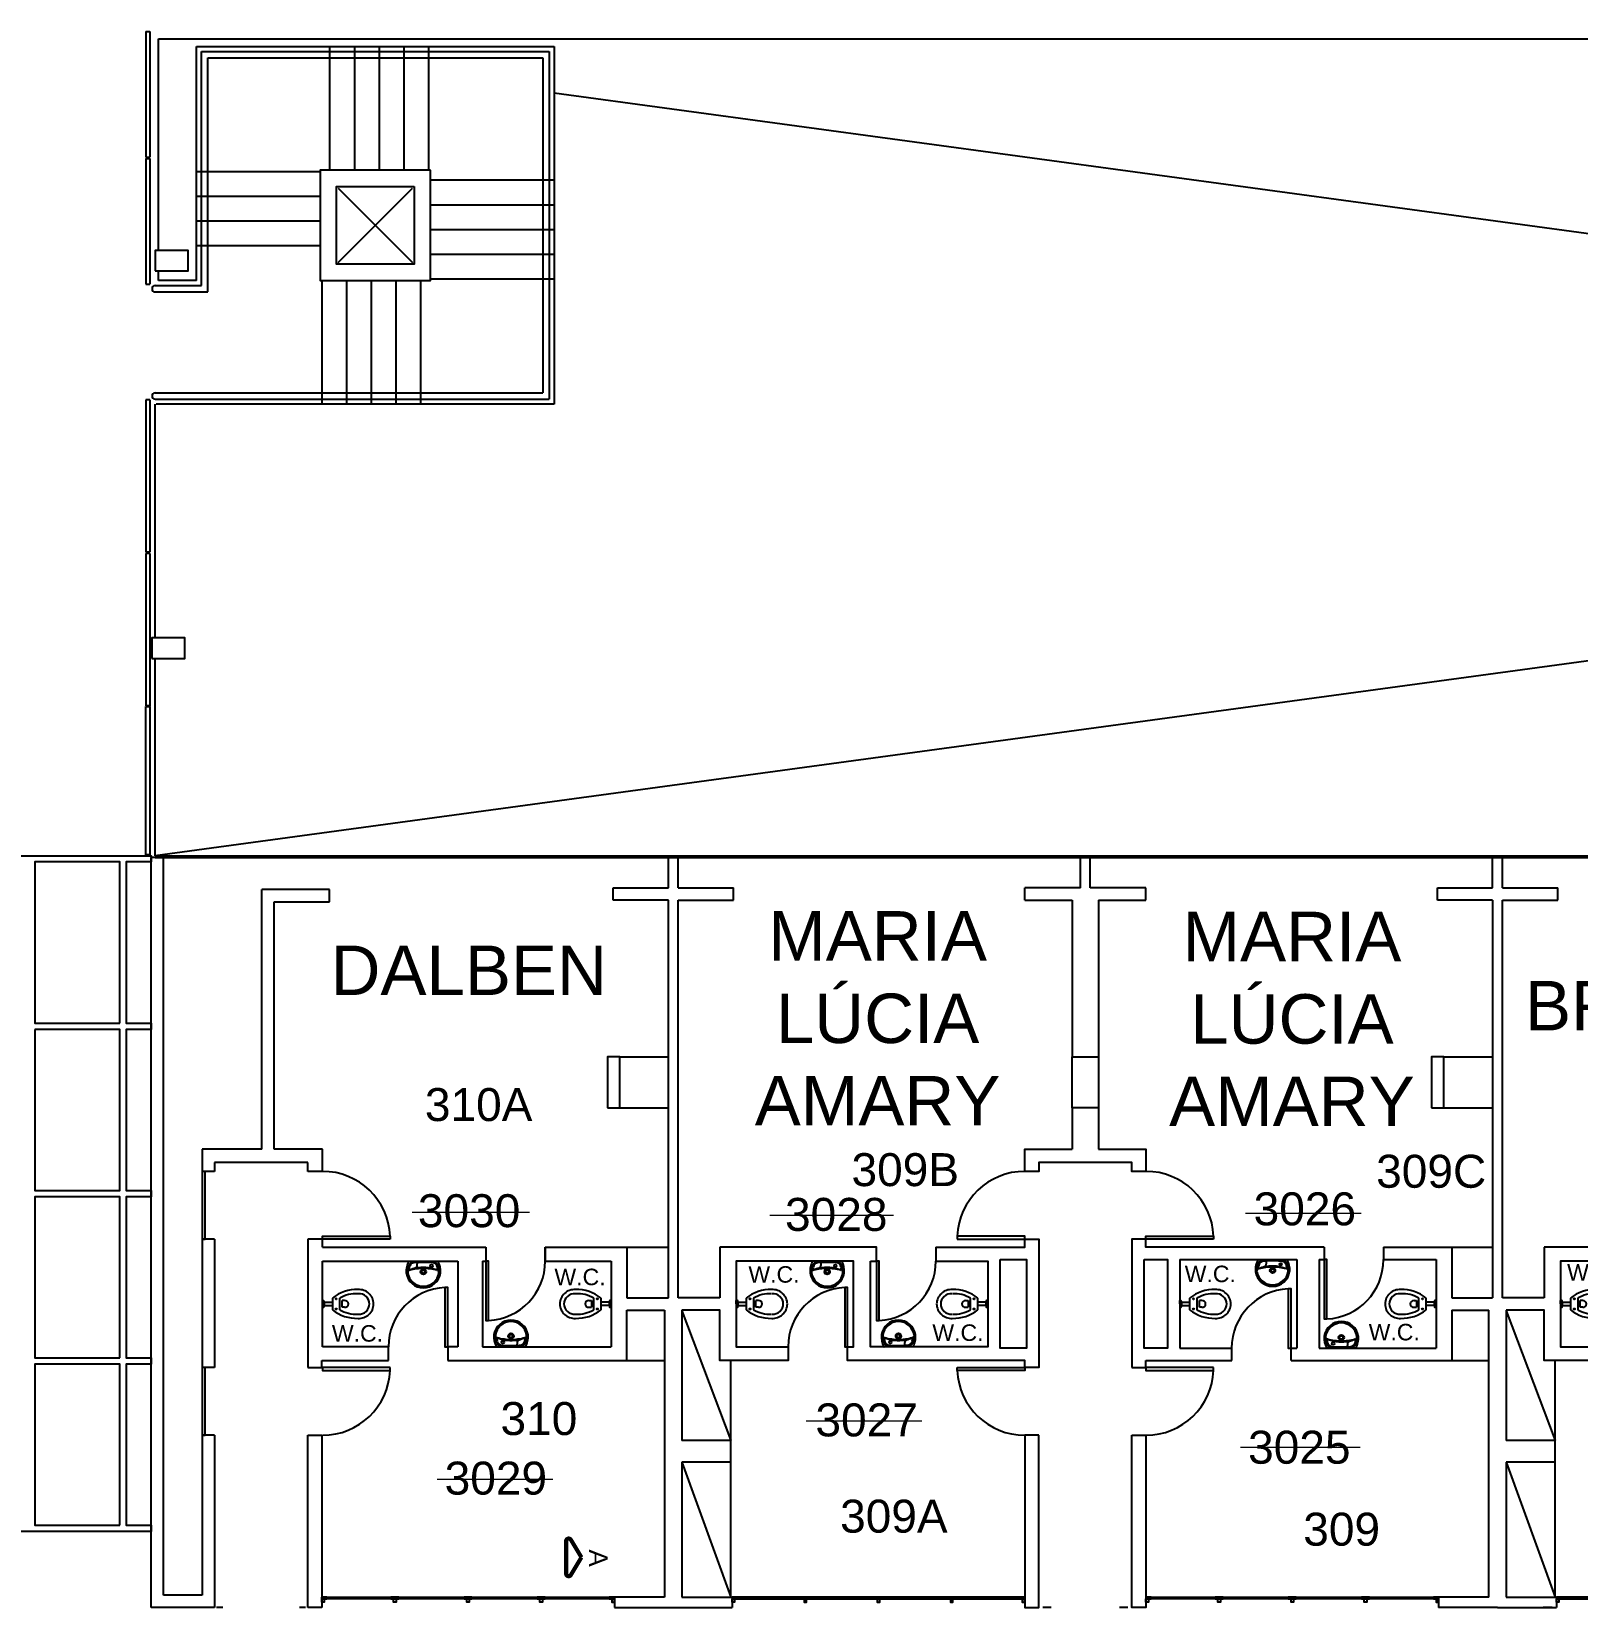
# Model space of a CAD drawing. Header units: metres. Extents: x -331 to 2982, y 362 to 2539.
# Drawn here: x 1004.96 to 1023.72, y 2307.81 to 2326.93 of the extents above; entities that cross this region are included whole.
import ezdxf
from ezdxf.enums import TextEntityAlignment as Align

# ---------------------------------------------------------------- set-up
doc = ezdxf.new("R2010")
doc.units = ezdxf.units.M
doc.linetypes.add('DASHDOT', pattern=[1, 0.5, -0.25, 0, -0.25])
doc.layers.get('0').update_dxf_attribs({"color": 251})
for name, color, linetype in [('ALV', 251, 'Continuous'), ('CX', 251, 'Continuous'), ('Det', 251, 'Continuous'), ('Det_Vigas', 251, 'Continuous'), ('Est', 251, 'Continuous'), ('Mob', 251, 'Continuous'), ('Pis', 251, 'Continuous'), ('SALAS ANTIGAS', 1, 'Continuous'), ('SALAS NOVAS', 7, 'Continuous'), ('Texto_Salas', 251, 'Continuous'), ('vid', 251, 'Continuous')]:
    doc.layers.add(name, color=color, linetype=linetype)
doc.layers.add('Det_Lcorte', color=251, linetype='Continuous', lineweight=20)
doc.layers.add('LCorte', color=251, linetype='Continuous', lineweight=20)
doc.styles.add('ARIAL', font='arial.ttf')
doc.styles.add('DESTAQUE', font='arial.ttf', dxfattribs={"height": 0.4})
doc.styles.get("Standard").update_dxf_attribs({"font": 'arial.ttf', "height": 0.3})

# ---------------------------------------------------------------- blocks, each defined once
blk = doc.blocks.new('Gab_Velho01')
at = {"layer": 'ALV'}
for p, q in [((-938.009, 946.532), (-938.009, 946.902)), ((-933.129, 946.902), (-933.009, 946.902)), ((-933.129, 946.532), (-933.129, 946.902)), ((-933.009, 946.532), (-933.009, 946.902)), ((-928.129, 946.532), (-928.129, 946.902)), ((-938.009, 946.532), (-937.339, 946.532)), ((-938.009, 941.559), (-938.009, 946.382)), ((-938.009, 946.382), (-937.339, 946.382)), ((-937.339, 946.382), (-937.339, 946.532)), ((-933.804, 946.382), (-933.804, 946.532)), ((-933.129, 946.532), (-933.804, 946.532)), ((-933.804, 946.382), (-933.229, 946.382)), ((-933.229, 946.382), (-933.229, 944.482)), ((-932.334, 946.532), (-933.009, 946.532)), ((-932.909, 946.382), (-932.334, 946.382)), ((-932.909, 946.382), (-932.909, 944.482)), ((-932.334, 946.382), (-932.334, 946.532)), ((-928.799, 946.382), (-928.799, 946.532)), ((-928.799, 946.532), (-928.129, 946.532)), ((-928.129, 946.382), (-928.799, 946.382)), ((-928.129, 946.382), (-928.129, 941.559)), ((-933.229, 943.862), (-933.229, 943.362)), ((-932.909, 943.862), (-932.909, 943.362)), ((-936.514, 942.172), (-937.504, 942.172)), ((-937.504, 942.172), (-937.504, 941.559)), ((-930.174, 942.172), (-930.174, 942.022)), ((-929.454, 942.172), (-928.624, 942.172)), ((-929.454, 942.172), (-929.454, 942.022)), ((-928.624, 942.172), (-928.624, 941.559)), ((-931.924, 942.022), (-931.924, 940.947)), ((-931.924, 942.022), (-930.504, 942.022)), ((-930.504, 942.022), (-930.504, 940.947)), ((-930.234, 942.022), (-930.174, 942.022)), ((-930.234, 942.022), (-930.234, 940.947)), ((-929.454, 942.022), (-928.814, 942.022)), ((-928.814, 942.022), (-928.814, 940.947)), ((-937.504, 941.559), (-938.009, 941.559)), ((-937.964, 941.409), (-937.964, 939.826)), ((-928.624, 941.559), (-928.129, 941.559)), ((-928.624, 941.409), (-928.624, 940.797)), ((-928.624, 941.409), (-928.174, 941.409)), ((-928.174, 937.927), (-928.174, 941.409)), ((-931.924, 940.947), (-931.294, 940.947)), ((-931.294, 940.797), (-931.294, 940.947)), ((-930.574, 940.947), (-930.504, 940.947)), ((-930.574, 940.797), (-930.574, 940.947)), ((-930.234, 940.947), (-928.814, 940.947)), ((-932.504, 940.712), (-932.334, 940.712)), ((-932.334, 940.797), (-931.294, 940.797)), ((-932.334, 940.712), (-932.334, 940.797)), ((-930.574, 940.797), (-928.624, 940.797)), ((-937.369, 939.826), (-937.964, 939.826)), ((-937.369, 939.566), (-937.369, 939.826)), ((-937.964, 939.566), (-937.964, 937.927)), ((-937.369, 939.566), (-937.964, 939.566)), ((-938.069, 937.802), (-937.354, 937.802)), ((-937.964, 937.927), (-937.354, 937.927)), ((-937.354, 937.927), (-937.354, 937.802)), ((-928.174, 937.927), (-928.784, 937.927)), ((-928.784, 937.927), (-928.784, 937.802)), ((-928.069, 937.802), (-928.784, 937.802))]:
    blk.add_line(p, q, dxfattribs=at)
for points in [[(-932.909, 943.362), (-932.334, 943.362), (-932.334, 943.092), (-932.504, 943.092), (-932.504, 943.202), (-933.634, 943.202), (-933.634, 943.092), (-933.804, 943.092), (-933.804, 943.362), (-933.229, 943.362)], [(-934.884, 942.172), (-933.804, 942.172), (-933.804, 942.272), (-933.634, 942.272), (-933.634, 940.712), (-933.804, 940.712), (-933.804, 940.797), (-935.954, 940.797), (-935.954, 940.964), (-935.884, 940.964), (-935.884, 942.004), (-937.304, 942.004), (-937.304, 940.964), (-936.674, 940.964), (-936.674, 940.797), (-937.504, 940.797), (-937.504, 941.409), (-937.964, 941.409)], [(-935.674, 942.004), (-935.604, 942.004), (-935.604, 942.172), (-937.504, 942.172)], [(-934.884, 942.172), (-934.884, 942.004), (-934.254, 942.004), (-934.254, 940.964), (-935.674, 940.964), (-935.674, 942.004)], [(-930.174, 942.172), (-932.334, 942.172), (-932.334, 942.272), (-932.504, 942.272), (-932.504, 940.712)], [(-935.594, 937.906), (-935.594, 937.866), (-935.564, 937.866), (-935.564, 937.906)], [(-931.431, 937.906), (-931.431, 937.866), (-931.461, 937.866), (-931.461, 937.906)], [(-930.544, 937.906), (-930.544, 937.866), (-930.574, 937.866), (-930.574, 937.906)]]:
    blk.add_lwpolyline(points, dxfattribs=at)
for points in [[(-934.104, 942.022), (-933.784, 942.022), (-933.784, 940.947), (-934.104, 940.947)], [(-932.354, 942.022), (-932.074, 942.022), (-932.074, 940.947), (-932.354, 940.947)], [(-933.634, 939.892), (-933.804, 939.892), (-933.804, 937.802), (-933.634, 937.802)], [(-932.504, 939.892), (-932.334, 939.892), (-932.334, 937.802), (-932.504, 937.802)], [(-933.808, 937.926), (-937.35, 937.926), (-937.35, 937.906), (-933.808, 937.906)], [(-935.627, 937.926), (-935.581, 937.926), (-935.581, 937.906), (-935.627, 937.906), (-935.627, 937.905), (-935.58, 937.905), (-935.58, 937.927), (-935.627, 937.927)], [(-935.58, 937.927), (-935.577, 937.927), (-935.577, 937.905), (-935.58, 937.905)], [(-935.531, 937.926), (-935.576, 937.926), (-935.576, 937.906), (-935.531, 937.906), (-935.531, 937.905), (-935.577, 937.905), (-935.577, 937.927), (-935.531, 937.927)], [(-932.33, 937.926), (-928.788, 937.926), (-928.788, 937.906), (-932.33, 937.906)], [(-931.494, 937.926), (-931.449, 937.926), (-931.449, 937.906), (-931.494, 937.906), (-931.494, 937.905), (-931.448, 937.905), (-931.448, 937.927), (-931.494, 937.927)], [(-931.445, 937.927), (-931.448, 937.927), (-931.448, 937.905), (-931.445, 937.905)], [(-931.398, 937.926), (-931.444, 937.926), (-931.444, 937.906), (-931.398, 937.906), (-931.398, 937.905), (-931.445, 937.905), (-931.445, 937.927), (-931.398, 937.927)], [(-930.607, 937.926), (-930.561, 937.926), (-930.561, 937.906), (-930.607, 937.906), (-930.607, 937.905), (-930.56, 937.905), (-930.56, 937.927), (-930.607, 937.927)], [(-930.557, 937.927), (-930.56, 937.927), (-930.56, 937.905), (-930.557, 937.905)], [(-930.511, 937.926), (-930.556, 937.926), (-930.556, 937.906), (-930.511, 937.906), (-930.511, 937.905), (-930.557, 937.905), (-930.557, 937.927), (-930.511, 937.927)]]:
    blk.add_lwpolyline(points, close=True, dxfattribs=at)
at = {"layer": 'CX'}
for points in [[(-934.624, 942.272), (-933.804, 942.272), (-933.804, 942.307), (-934.624, 942.307)], [(-931.514, 942.272), (-932.334, 942.272), (-932.334, 942.307), (-931.514, 942.307)], [(-935.569, 941.284), (-935.569, 942.004), (-935.604, 942.004), (-935.604, 941.284)], [(-930.139, 941.302), (-930.139, 942.022), (-930.174, 942.022), (-930.174, 941.302)], [(-935.989, 941.684), (-935.989, 940.964), (-935.954, 940.964), (-935.954, 941.684)], [(-930.609, 941.667), (-930.609, 940.947), (-930.574, 940.947), (-930.574, 941.667)], [(-934.624, 940.712), (-933.804, 940.712), (-933.804, 940.677), (-934.624, 940.677)], [(-931.514, 940.712), (-932.334, 940.712), (-932.334, 940.677), (-931.514, 940.677)], [(-937.351, 937.927), (-937.354, 937.927), (-937.354, 937.905), (-937.351, 937.905)], [(-937.291, 937.926), (-937.35, 937.926), (-937.35, 937.906), (-937.291, 937.906), (-937.291, 937.905), (-937.351, 937.905), (-937.351, 937.927), (-937.291, 937.927)], [(-936.514, 937.926), (-936.469, 937.926), (-936.469, 937.906), (-936.514, 937.906), (-936.514, 937.905), (-936.468, 937.905), (-936.468, 937.927), (-936.514, 937.927)], [(-936.468, 937.927), (-936.465, 937.927), (-936.465, 937.905), (-936.468, 937.905)], [(-936.418, 937.926), (-936.464, 937.926), (-936.464, 937.906), (-936.418, 937.906), (-936.418, 937.905), (-936.465, 937.905), (-936.465, 937.927), (-936.418, 937.927)], [(-934.739, 937.926), (-934.694, 937.926), (-934.694, 937.906), (-934.739, 937.906), (-934.739, 937.905), (-934.693, 937.905), (-934.693, 937.927), (-934.739, 937.927)], [(-934.693, 937.927), (-934.69, 937.927), (-934.69, 937.905), (-934.693, 937.905)], [(-934.643, 937.926), (-934.689, 937.926), (-934.689, 937.906), (-934.643, 937.906), (-934.643, 937.905), (-934.69, 937.905), (-934.69, 937.927), (-934.643, 937.927)], [(-933.867, 937.926), (-933.808, 937.926), (-933.808, 937.906), (-933.867, 937.906), (-933.867, 937.905), (-933.807, 937.905), (-933.807, 937.927), (-933.867, 937.927)], [(-933.807, 937.927), (-933.804, 937.927), (-933.804, 937.905), (-933.807, 937.905)], [(-932.331, 937.927), (-932.334, 937.927), (-932.334, 937.905), (-932.331, 937.905)], [(-932.271, 937.926), (-932.33, 937.926), (-932.33, 937.906), (-932.271, 937.906), (-932.271, 937.905), (-932.331, 937.905), (-932.331, 937.927), (-932.271, 937.927)], [(-929.719, 937.926), (-929.674, 937.926), (-929.674, 937.906), (-929.719, 937.906), (-929.719, 937.905), (-929.673, 937.905), (-929.673, 937.927), (-929.719, 937.927)], [(-929.67, 937.927), (-929.673, 937.927), (-929.673, 937.905), (-929.67, 937.905)], [(-929.623, 937.926), (-929.669, 937.926), (-929.669, 937.906), (-929.623, 937.906), (-929.623, 937.905), (-929.67, 937.905), (-929.67, 937.927), (-929.623, 937.927)], [(-928.847, 937.926), (-928.788, 937.926), (-928.788, 937.906), (-928.847, 937.906), (-928.847, 937.905), (-928.787, 937.905), (-928.787, 937.927), (-928.847, 937.927)], [(-928.787, 937.927), (-928.784, 937.927), (-928.784, 937.905), (-928.787, 937.905)]]:
    blk.add_lwpolyline(points, close=True, dxfattribs=at)
for points in [[(-937.324, 937.906), (-937.324, 937.866), (-937.354, 937.866), (-937.354, 937.906)], [(-936.481, 937.906), (-936.481, 937.866), (-936.451, 937.866), (-936.451, 937.906)], [(-934.706, 937.906), (-934.706, 937.866), (-934.676, 937.866), (-934.676, 937.906)], [(-933.834, 937.906), (-933.834, 937.866), (-933.804, 937.866), (-933.804, 937.906)], [(-932.304, 937.906), (-932.304, 937.866), (-932.334, 937.866), (-932.334, 937.906)], [(-929.656, 937.906), (-929.656, 937.866), (-929.686, 937.866), (-929.686, 937.906)], [(-928.814, 937.906), (-928.814, 937.866), (-928.784, 937.866), (-928.784, 937.906)]]:
    blk.add_lwpolyline(points, dxfattribs=at)
at = {"layer": 'CX', "color": 1}
for centre, radius, start, end in [((-933.804, 942.272), 0.821, 90, 177.5559), ((-932.334, 942.272), 0.821, 2.4441, 90), ((-935.604, 942.004), 0.721, 272.783, 0), ((-930.174, 942.022), 0.721, 272.783, 0), ((-935.954, 940.964), 0.721, 92.783, 180), ((-930.574, 940.947), 0.721, 92.783, 180), ((-933.804, 940.712), 0.821, 182.4441, 270), ((-932.334, 940.712), 0.821, 270, 357.5559)]:
    blk.add_arc(centre, radius, start, end, dxfattribs=at)
at = {"layer": 'Est'}
for points in [[(-933.229, 944.482), (-932.909, 944.482), (-932.909, 943.862), (-933.229, 943.862)], [(-928.869, 943.862), (-928.719, 943.862), (-928.719, 944.482), (-928.869, 944.482)]]:
    blk.add_lwpolyline(points, close=True, dxfattribs=at)
at = {"layer": 'Mob'}
for p, q in [((-928.719, 944.482), (-928.129, 944.482)), ((-928.719, 943.862), (-928.129, 943.862)), ((-928.624, 942.172), (-928.129, 942.172)), ((-936.377, 942.004), (-936.026, 942.004)), ((-930.975, 942.022), (-930.623, 942.022)), ((-937.304, 941.484), (-937.304, 941.524)), ((-937.304, 941.524), (-937.293, 941.524)), ((-937.304, 941.484), (-937.304, 941.444)), ((-937.304, 941.444), (-937.293, 941.444)), ((-937.284, 941.504), (-937.284, 941.515)), ((-937.284, 941.504), (-937.284, 941.464)), ((-937.284, 941.504), (-937.184, 941.504)), ((-937.284, 941.464), (-937.184, 941.464)), ((-937.284, 941.464), (-937.284, 941.453)), ((-937.184, 941.554), (-937.184, 941.414)), ((-937.096, 941.554), (-937.096, 941.414)), ((-937.065, 941.443), (-937.065, 941.525)), ((-937.036, 941.525), (-937.065, 941.525)), ((-937.036, 941.443), (-937.065, 941.443)), ((-934.522, 941.525), (-934.493, 941.525)), ((-934.522, 941.443), (-934.493, 941.443)), ((-934.493, 941.525), (-934.493, 941.443)), ((-934.462, 941.414), (-934.462, 941.554)), ((-934.374, 941.414), (-934.374, 941.554)), ((-934.274, 941.504), (-934.374, 941.504)), ((-934.274, 941.464), (-934.374, 941.464)), ((-934.274, 941.504), (-934.274, 941.515)), ((-934.274, 941.464), (-934.274, 941.504)), ((-934.274, 941.464), (-934.274, 941.453)), ((-934.254, 941.524), (-934.265, 941.524)), ((-934.254, 941.444), (-934.265, 941.444)), ((-934.254, 941.484), (-934.254, 941.524)), ((-934.254, 941.484), (-934.254, 941.444)), ((-931.924, 941.484), (-931.924, 941.524)), ((-931.924, 941.524), (-931.913, 941.524)), ((-931.924, 941.484), (-931.924, 941.444)), ((-931.924, 941.444), (-931.913, 941.444)), ((-931.904, 941.504), (-931.904, 941.515)), ((-931.904, 941.504), (-931.904, 941.464)), ((-931.904, 941.504), (-931.804, 941.504)), ((-931.904, 941.464), (-931.804, 941.464)), ((-931.904, 941.464), (-931.904, 941.453)), ((-931.804, 941.554), (-931.804, 941.414)), ((-931.716, 941.554), (-931.716, 941.414)), ((-931.685, 941.443), (-931.685, 941.525)), ((-931.656, 941.525), (-931.685, 941.525)), ((-931.656, 941.443), (-931.685, 941.443)), ((-929.082, 941.525), (-929.053, 941.525)), ((-929.082, 941.443), (-929.053, 941.443)), ((-929.053, 941.525), (-929.053, 941.443)), ((-929.022, 941.414), (-929.022, 941.554)), ((-928.934, 941.414), (-928.934, 941.554)), ((-928.834, 941.504), (-928.934, 941.504)), ((-928.834, 941.464), (-928.934, 941.464)), ((-928.834, 941.504), (-928.834, 941.515)), ((-928.834, 941.464), (-928.834, 941.504)), ((-928.834, 941.464), (-928.834, 941.453)), ((-928.814, 941.524), (-928.825, 941.524)), ((-928.814, 941.444), (-928.825, 941.444)), ((-928.814, 941.484), (-928.814, 941.524)), ((-928.814, 941.484), (-928.814, 941.444)), ((-935.161, 940.964), (-935.512, 940.964)), ((-929.788, 940.947), (-930.139, 940.947)), ((-928.624, 940.797), (-928.174, 940.797))]:
    blk.add_line(p, q, dxfattribs=at)
at = {"layer": 'Mob', "ltscale": 0.8}
for p, q in [((-937.964, 941.402), (-937.369, 939.826)), ((-937.964, 939.566), (-937.369, 937.927))]:
    blk.add_line(p, q, dxfattribs=at)
at = {"layer": 'Mob'}
for points in [[(-936.201, 941.993, 0.019765), (-936.327, 941.988, 0.055725), (-936.345, 941.986, 0.26837), (-936.378, 941.95, 0.08527), (-936.39, 941.863, 0.373975), (-936.201, 941.698, 0.373975), (-936.011, 941.863, 0.08527), (-936.023, 941.95, 0.26837), (-936.057, 941.986, 0.055725), (-936.075, 941.988, 0.019765)], [(-930.798, 942.011, 0.019765), (-930.924, 942.006, 0.055725), (-930.942, 942.004, 0.26837), (-930.975, 941.968, 0.08527), (-930.987, 941.88, 0.373975), (-930.798, 941.716, 0.373975), (-930.609, 941.88, 0.08527), (-930.621, 941.968, 0.26837), (-930.654, 942.004, 0.055725), (-930.672, 942.006, 0.019765)], [(-935.337, 940.975, 0.019765), (-935.211, 940.98, 0.055725), (-935.193, 940.982, 0.26837), (-935.16, 941.018, 0.08527), (-935.148, 941.106, 0.373975), (-935.337, 941.27, 0.373975), (-935.526, 941.106, 0.08527), (-935.515, 941.018, 0.26837), (-935.481, 940.982, 0.055725), (-935.463, 940.98, 0.019765)], [(-929.964, 940.957, 0.019765), (-929.838, 940.962, 0.055725), (-929.82, 940.965, 0.26837), (-929.787, 941.001, 0.08527), (-929.775, 941.088, 0.373975), (-929.964, 941.253, 0.373975), (-930.154, 941.088, 0.08527), (-930.142, 941.001, 0.26837), (-930.108, 940.965, 0.055725), (-930.09, 940.962, 0.019765)]]:
    blk.add_lwpolyline(points, format="xyb", close=True, dxfattribs=at)
for points in [[(-936.026, 941.897, 0.09339), (-936.039, 941.95, 0.281673), (-936.084, 941.983, 0.022774), (-936.174, 941.989), (-936.201, 941.989), (-936.228, 941.989, 0.022774), (-936.318, 941.983, 0.281673), (-936.363, 941.95, 0.09339), (-936.375, 941.897)], [(-936.365, 941.893, -0.467154), (-936.363, 941.9, -0.039312), (-936.296, 941.924, 0.320715), (-936.277, 941.944, 0.032811), (-936.273, 941.982)], [(-930.624, 941.914, 0.09339), (-930.636, 941.968, 0.281673), (-930.681, 942.001, 0.022774), (-930.771, 942.006), (-930.798, 942.006), (-930.825, 942.006, 0.022774), (-930.915, 942.001, 0.281673), (-930.96, 941.968, 0.09339), (-930.973, 941.914)], [(-930.963, 941.91, -0.467154), (-930.96, 941.917, -0.039312), (-930.893, 941.941, 0.320715), (-930.874, 941.961, 0.032811), (-930.87, 941.999)], [(-936.026, 941.897, -0.557482), (-936.034, 941.892, 0.068592), (-936.138, 941.922, 0.02486), (-936.201, 941.927, 0.02486), (-936.264, 941.922, 0.068592), (-936.368, 941.892, -0.557482), (-936.375, 941.897)], [(-936.033, 941.892, 0.072415), (-936.201, 941.915, 0.072415), (-936.368, 941.892)], [(-930.624, 941.914, -0.557482), (-930.631, 941.909, 0.068592), (-930.735, 941.939, 0.02486), (-930.798, 941.944, 0.02486), (-930.861, 941.939, 0.068592), (-930.965, 941.909, -0.557482), (-930.973, 941.914)], [(-930.631, 941.909, 0.072415), (-930.798, 941.932, 0.072415), (-930.966, 941.909)], [(-935.512, 941.071, -0.557482), (-935.504, 941.076, 0.068592), (-935.4, 941.046, 0.02486), (-935.337, 941.041, 0.02486), (-935.274, 941.046, 0.068592), (-935.17, 941.076, -0.557482), (-935.163, 941.071)], [(-935.512, 941.071, 0.09339), (-935.499, 941.018, 0.281673), (-935.454, 940.985, 0.022774), (-935.364, 940.979), (-935.337, 940.979), (-935.31, 940.979, 0.022774), (-935.22, 940.985, 0.281673), (-935.175, 941.018, 0.09339), (-935.163, 941.071)], [(-935.505, 941.077, 0.072415), (-935.337, 941.053, 0.072415), (-935.17, 941.077)], [(-935.173, 941.075, -0.467154), (-935.175, 941.068, -0.039312), (-935.242, 941.045, 0.320715), (-935.261, 941.024, 0.032811), (-935.265, 940.987)], [(-930.139, 941.054, -0.557482), (-930.131, 941.059, 0.068592), (-930.027, 941.029, 0.02486), (-929.964, 941.024, 0.02486), (-929.901, 941.029, 0.068592), (-929.797, 941.059, -0.557482), (-929.79, 941.054)], [(-930.139, 941.054, 0.09339), (-930.126, 941.001, 0.281673), (-930.081, 940.968, 0.022774), (-929.991, 940.962), (-929.964, 940.962), (-929.937, 940.962, 0.022774), (-929.847, 940.968, 0.281673), (-929.802, 941.001, 0.09339), (-929.79, 941.054)], [(-930.132, 941.059, 0.072415), (-929.964, 941.036, 0.072415), (-929.797, 941.059)], [(-929.8, 941.058, -0.467154), (-929.802, 941.051, -0.039312), (-929.869, 941.027, 0.320715), (-929.888, 941.007, 0.032811), (-929.892, 940.969)]]:
    blk.add_lwpolyline(points, format="xyb", dxfattribs=at)
for points in [[(-937.369, 939.826), (-937.369, 940.797)], [(-937.369, 937.927), (-937.369, 939.566)]]:
    blk.add_lwpolyline(points, dxfattribs=at)
for centre, radius in [((-936.102, 941.947), 0.0158), ((-930.699, 941.965), 0.0158), ((-936.201, 941.874), 0.0328), ((-936.201, 941.874), 0.0203), ((-930.798, 941.891), 0.0328), ((-930.798, 941.891), 0.0203), ((-937.138, 941.546), 0.00707), ((-937.138, 941.422), 0.00707), ((-934.42, 941.546), 0.00707), ((-934.42, 941.422), 0.00707), ((-931.758, 941.546), 0.00707), ((-931.758, 941.422), 0.00707), ((-928.98, 941.546), 0.00707), ((-928.98, 941.422), 0.00707), ((-935.436, 941.021), 0.0158), ((-935.337, 941.095), 0.0328), ((-935.337, 941.095), 0.0203), ((-930.063, 941.003), 0.0158), ((-929.964, 941.077), 0.0328), ((-929.964, 941.077), 0.0203)]:
    blk.add_circle(centre, radius, dxfattribs=at)
for centre, radius, start, end in [((-936.143, 941.879), 0.266, 151.9123, 184.0939), ((-936.375, 942.001), 0.0027, 90, 152.2647), ((-936.026, 942.001), 0.0027, 27.7353, 90), ((-936.259, 941.879), 0.266, 355.9061, 27.7353), ((-930.74, 941.897), 0.266, 151.9123, 184.0939), ((-930.856, 941.897), 0.266, 355.9061, 27.7353), ((-936.201, 941.889), 0.209, 187.9818, 270), ((-936.201, 941.889), 0.209, 270, 352.0182), ((-930.798, 941.907), 0.209, 187.9818, 270), ((-930.798, 941.907), 0.209, 270, 352.0182), ((-936.89, 941.195), 0.464, 87.9363, 129.3021), ((-936.89, 941.195), 0.414, 87.9363, 119.8675), ((-936.863, 941.48), 0.179, 1.2038, 93.3189), ((-936.863, 941.48), 0.129, 1.2038, 93.3189), ((-934.695, 941.48), 0.179, 86.6811, 178.7962), ((-934.695, 941.48), 0.129, 86.6811, 178.7962), ((-934.668, 941.195), 0.464, 50.6979, 92.0637), ((-934.668, 941.195), 0.414, 60.1325, 92.0637), ((-931.51, 941.195), 0.464, 87.9363, 129.3021), ((-931.51, 941.195), 0.414, 87.9363, 119.8675), ((-931.483, 941.48), 0.179, 1.2038, 93.3189), ((-931.483, 941.48), 0.129, 1.2038, 93.3189), ((-929.255, 941.48), 0.179, 86.6811, 178.7962), ((-929.255, 941.48), 0.129, 86.6811, 178.7962), ((-929.228, 941.195), 0.464, 50.6979, 92.0637), ((-929.228, 941.195), 0.414, 60.1325, 92.0637), ((-937.293, 941.515), 0.00935, 0, 90), ((-937.293, 941.453), 0.00935, 270, 0), ((-936.89, 941.773), 0.464, 230.6979, 272.0637), ((-936.89, 941.773), 0.414, 240.1325, 272.0637), ((-937.033, 941.482), 0.043, 1.2038, 93.3189), ((-937.033, 941.486), 0.043, 266.6811, 358.7962), ((-936.863, 941.488), 0.179, 266.6811, 358.7962), ((-936.863, 941.488), 0.129, 266.6811, 358.7962), ((-934.695, 941.488), 0.179, 181.2038, 273.3189), ((-934.695, 941.488), 0.129, 181.2038, 273.3189), ((-934.668, 941.773), 0.464, 267.9363, 309.3021), ((-934.668, 941.773), 0.414, 267.9363, 299.8675), ((-934.524, 941.482), 0.043, 86.6811, 178.7962), ((-934.524, 941.486), 0.043, 181.2038, 273.3189), ((-934.265, 941.515), 0.00935, 90, 180), ((-934.265, 941.453), 0.00935, 180, 270), ((-931.913, 941.515), 0.00935, 0, 90), ((-931.913, 941.453), 0.00935, 270, 0), ((-931.51, 941.773), 0.464, 230.6979, 272.0637), ((-931.51, 941.773), 0.414, 240.1325, 272.0637), ((-931.653, 941.482), 0.043, 1.2038, 93.3189), ((-931.653, 941.486), 0.043, 266.6811, 358.7962), ((-931.483, 941.488), 0.179, 266.6811, 358.7962), ((-931.483, 941.488), 0.129, 266.6811, 358.7962), ((-929.255, 941.488), 0.179, 181.2038, 273.3189), ((-929.255, 941.488), 0.129, 181.2038, 273.3189), ((-929.228, 941.773), 0.464, 267.9363, 309.3021), ((-929.228, 941.773), 0.414, 267.9363, 299.8675), ((-929.084, 941.482), 0.043, 86.6811, 178.7962), ((-929.084, 941.486), 0.043, 181.2038, 273.3189), ((-928.825, 941.515), 0.00935, 90, 180), ((-928.825, 941.453), 0.00935, 180, 270), ((-935.337, 941.079), 0.209, 90, 172.0182), ((-935.337, 941.079), 0.209, 7.9818, 90), ((-929.964, 941.062), 0.209, 90, 172.0182), ((-929.964, 941.062), 0.209, 7.9818, 90), ((-935.279, 941.089), 0.266, 175.9061, 207.7353), ((-935.395, 941.089), 0.266, 331.9123, 4.0939), ((-929.906, 941.072), 0.266, 175.9061, 207.7353), ((-930.022, 941.072), 0.266, 331.9123, 4.0939), ((-935.512, 940.967), 0.0027, 207.7353, 270), ((-935.163, 940.967), 0.0027, 270, 332.2647)]:
    blk.add_arc(centre, radius, start, end, dxfattribs=at)
blk = doc.blocks.new('Gab_Velho02')
at = {"layer": 'ALV'}
for p, q in [((-967.26, 937.802), (-967.26, 946.902)), ((-967.11, 946.902), (-967.26, 946.902)), ((-967.11, 937.952), (-967.11, 946.902)), ((-960.985, 946.532), (-960.985, 946.902)), ((-965.095, 946.512), (-965.915, 946.512)), ((-965.915, 943.362), (-965.915, 946.512)), ((-965.765, 943.362), (-965.765, 946.362)), ((-965.765, 946.362), (-965.095, 946.362)), ((-965.095, 946.362), (-965.095, 946.512)), ((-961.655, 946.382), (-961.655, 946.532)), ((-961.655, 946.532), (-960.985, 946.532)), ((-960.985, 946.382), (-961.655, 946.382)), ((-960.985, 941.559), (-960.985, 946.382)), ((-965.915, 943.362), (-966.64, 943.362)), ((-966.64, 943.362), (-966.64, 943.092)), ((-965.18, 943.362), (-965.765, 943.362)), ((-965.18, 943.092), (-965.18, 943.362)), ((-965.36, 943.202), (-966.49, 943.202)), ((-966.49, 943.202), (-966.49, 943.092)), ((-965.36, 943.092), (-965.36, 943.202)), ((-966.49, 943.092), (-966.64, 943.092)), ((-965.18, 943.092), (-965.36, 943.092)), ((-966.64, 942.272), (-966.64, 940.712)), ((-966.49, 942.272), (-966.64, 942.272)), ((-966.49, 942.272), (-966.49, 940.712)), ((-965.18, 942.272), (-965.36, 942.272)), ((-965.36, 942.272), (-965.36, 940.712)), ((-965.18, 942.172), (-965.18, 942.272)), ((-965.18, 942.172), (-963.2, 942.172)), ((-963.2, 942.172), (-963.2, 942.004)), ((-962.48, 942.172), (-962.48, 942.004)), ((-962.48, 942.004), (-962.48, 942.172)), ((-962.48, 942.172), (-961.49, 942.172)), ((-961.49, 942.172), (-961.49, 941.559)), ((-965.18, 940.964), (-965.18, 942.004)), ((-965.18, 942.004), (-963.54, 942.004)), ((-963.54, 942.004), (-963.54, 940.964)), ((-963.24, 942.004), (-963.24, 940.964)), ((-963.24, 942.004), (-963.2, 942.004)), ((-962.48, 942.004), (-961.68, 942.004)), ((-961.68, 942.004), (-961.68, 940.964)), ((-961.49, 941.559), (-961.03, 941.559)), ((-961.49, 941.559), (-960.985, 941.559)), ((-961.49, 940.797), (-961.49, 941.409)), ((-961.49, 941.409), (-961.03, 941.409)), ((-961.03, 941.409), (-961.03, 937.927)), ((-964.38, 940.964), (-965.18, 940.964)), ((-964.38, 940.797), (-964.38, 940.964)), ((-963.54, 940.964), (-963.66, 940.964)), ((-963.66, 940.964), (-963.66, 940.797)), ((-963.24, 940.964), (-961.68, 940.964)), ((-966.49, 940.712), (-966.64, 940.712)), ((-965.36, 940.712), (-965.19, 940.712)), ((-965.19, 940.712), (-965.19, 940.797)), ((-965.19, 940.797), (-964.38, 940.797)), ((-963.66, 940.797), (-961.49, 940.797)), ((-966.64, 939.892), (-966.64, 937.952)), ((-966.49, 939.892), (-966.64, 939.892)), ((-966.49, 939.892), (-966.49, 937.802)), ((-965.36, 939.892), (-965.19, 939.892)), ((-965.36, 937.802), (-965.36, 939.892)), ((-965.19, 939.892), (-965.19, 937.802)), ((-966.64, 937.952), (-967.11, 937.952)), ((-966.49, 937.802), (-967.26, 937.802)), ((-965.19, 937.802), (-965.36, 937.802)), ((-961.03, 937.927), (-961.64, 937.927)), ((-961.64, 937.927), (-961.64, 937.802)), ((-961.64, 937.802), (-960.925, 937.802))]:
    blk.add_line(p, q, dxfattribs=at)
at = {"layer": 'CX'}
for points in [[(-966.64, 943.092), (-966.64, 942.272), (-966.605, 942.272), (-966.605, 943.092)], [(-964.36, 942.272), (-965.18, 942.272), (-965.18, 942.307), (-964.36, 942.307)], [(-963.165, 941.284), (-963.165, 942.004), (-963.2, 942.004), (-963.2, 941.284)], [(-963.695, 941.684), (-963.695, 940.964), (-963.66, 940.964), (-963.66, 941.684)], [(-966.64, 940.712), (-966.64, 939.892), (-966.605, 939.892), (-966.605, 940.712)], [(-964.36, 940.712), (-965.18, 940.712), (-965.18, 940.677), (-964.36, 940.677)], [(-965.187, 937.927), (-965.19, 937.927), (-965.19, 937.905), (-965.187, 937.905)], [(-965.127, 937.926), (-965.186, 937.926), (-965.186, 937.906), (-965.127, 937.906), (-965.127, 937.905), (-965.187, 937.905), (-965.187, 937.927), (-965.127, 937.927)], [(-964.351, 937.926), (-964.305, 937.926), (-964.305, 937.906), (-964.351, 937.906), (-964.351, 937.905), (-964.304, 937.905), (-964.304, 937.927), (-964.351, 937.927)], [(-964.301, 937.927), (-964.304, 937.927), (-964.304, 937.905), (-964.301, 937.905)], [(-964.255, 937.926), (-964.3, 937.926), (-964.3, 937.906), (-964.255, 937.906), (-964.255, 937.905), (-964.301, 937.905), (-964.301, 937.927), (-964.255, 937.927)], [(-963.463, 937.926), (-963.418, 937.926), (-963.418, 937.906), (-963.463, 937.906), (-963.463, 937.905), (-963.417, 937.905), (-963.417, 937.927), (-963.463, 937.927)], [(-963.414, 937.927), (-963.417, 937.927), (-963.417, 937.905), (-963.414, 937.905)], [(-963.367, 937.926), (-963.413, 937.926), (-963.413, 937.906), (-963.367, 937.906), (-963.367, 937.905), (-963.414, 937.905), (-963.414, 937.927), (-963.367, 937.927)], [(-962.576, 937.926), (-962.53, 937.926), (-962.53, 937.906), (-962.576, 937.906), (-962.576, 937.905), (-962.529, 937.905), (-962.529, 937.927), (-962.576, 937.927)], [(-962.526, 937.927), (-962.529, 937.927), (-962.529, 937.905), (-962.526, 937.905)], [(-962.48, 937.926), (-962.525, 937.926), (-962.525, 937.906), (-962.48, 937.906), (-962.48, 937.905), (-962.526, 937.905), (-962.526, 937.927), (-962.48, 937.927)], [(-961.703, 937.926), (-961.644, 937.926), (-961.644, 937.906), (-961.703, 937.906), (-961.703, 937.905), (-961.643, 937.905), (-961.643, 937.927), (-961.703, 937.927)], [(-961.643, 937.927), (-961.64, 937.927), (-961.64, 937.905), (-961.643, 937.905)]]:
    blk.add_lwpolyline(points, close=True, dxfattribs=at)
for points in [[(-965.16, 937.906), (-965.16, 937.866), (-965.19, 937.866), (-965.19, 937.906)], [(-964.288, 937.906), (-964.288, 937.866), (-964.318, 937.866), (-964.318, 937.906)], [(-963.4, 937.906), (-963.4, 937.866), (-963.43, 937.866), (-963.43, 937.906)], [(-962.513, 937.906), (-962.513, 937.866), (-962.543, 937.866), (-962.543, 937.906)], [(-961.67, 937.906), (-961.67, 937.866), (-961.64, 937.866), (-961.64, 937.906)]]:
    blk.add_lwpolyline(points, dxfattribs=at)
at = {"layer": 'CX', "color": 1}
for centre, radius, start, end in [((-965.18, 942.272), 0.821, 2.4441, 90), ((-963.2, 942.004), 0.721, 272.783, 0), ((-963.66, 940.964), 0.721, 92.783, 180), ((-965.18, 940.712), 0.821, 270, 357.5559)]:
    blk.add_arc(centre, radius, start, end, dxfattribs=at)
at = {"layer": 'Est'}
blk.add_lwpolyline([(-961.725, 943.862), (-961.575, 943.862), (-961.575, 944.482), (-961.725, 944.482)], close=True, dxfattribs=at)
at = {"layer": 'Mob'}
for p, q in [((-961.575, 944.482), (-960.985, 944.482)), ((-961.575, 943.862), (-960.985, 943.862)), ((-961.49, 942.172), (-960.985, 942.172)), ((-964.134, 942.002), (-963.782, 942.002)), ((-965.18, 941.484), (-965.18, 941.524)), ((-965.18, 941.524), (-965.17, 941.524)), ((-965.18, 941.484), (-965.18, 941.444)), ((-965.18, 941.444), (-965.17, 941.444)), ((-965.16, 941.504), (-965.16, 941.515)), ((-965.16, 941.504), (-965.16, 941.464)), ((-965.16, 941.504), (-965.06, 941.504)), ((-965.16, 941.464), (-965.06, 941.464)), ((-965.16, 941.464), (-965.16, 941.453)), ((-965.06, 941.554), (-965.06, 941.414)), ((-964.973, 941.554), (-964.973, 941.414)), ((-964.942, 941.443), (-964.942, 941.525)), ((-964.912, 941.525), (-964.942, 941.525)), ((-964.912, 941.443), (-964.942, 941.443)), ((-961.949, 941.525), (-961.919, 941.525)), ((-961.949, 941.443), (-961.919, 941.443)), ((-961.919, 941.525), (-961.919, 941.443)), ((-961.888, 941.414), (-961.888, 941.554)), ((-961.8, 941.414), (-961.8, 941.554)), ((-961.7, 941.504), (-961.8, 941.504)), ((-961.7, 941.464), (-961.8, 941.464)), ((-961.7, 941.504), (-961.7, 941.515)), ((-961.7, 941.464), (-961.7, 941.504)), ((-961.7, 941.464), (-961.7, 941.453)), ((-961.68, 941.524), (-961.691, 941.524)), ((-961.68, 941.444), (-961.691, 941.444)), ((-961.68, 941.484), (-961.68, 941.524)), ((-961.68, 941.484), (-961.68, 941.444)), ((-962.717, 940.964), (-963.069, 940.964)), ((-961.49, 940.797), (-961.03, 940.797))]:
    blk.add_line(p, q, dxfattribs=at)
for points in [[(-963.957, 941.993, 0.019765), (-964.083, 941.988, 0.055725), (-964.101, 941.986, 0.26837), (-964.134, 941.95, 0.08527), (-964.146, 941.863, 0.373975), (-963.957, 941.698, 0.373975), (-963.768, 941.863, 0.08527), (-963.78, 941.95, 0.26837), (-963.813, 941.986, 0.055725), (-963.831, 941.988, 0.019765)], [(-962.894, 940.975, 0.019765), (-962.768, 940.98, 0.055725), (-962.75, 940.982, 0.26837), (-962.717, 941.018, 0.08527), (-962.705, 941.106, 0.373975), (-962.894, 941.27, 0.373975), (-963.083, 941.106, 0.08527), (-963.071, 941.018, 0.26837), (-963.038, 940.982, 0.055725), (-963.02, 940.98, 0.019765)]]:
    blk.add_lwpolyline(points, format="xyb", close=True, dxfattribs=at)
for points in [[(-963.783, 941.897, 0.09339), (-963.795, 941.95, 0.281673), (-963.84, 941.983, 0.022774), (-963.93, 941.989), (-963.957, 941.989), (-963.984, 941.989, 0.022774), (-964.074, 941.983, 0.281673), (-964.119, 941.95, 0.09339), (-964.132, 941.897)], [(-964.122, 941.893, -0.467154), (-964.119, 941.9, -0.039312), (-964.052, 941.924, 0.320715), (-964.033, 941.944, 0.032811), (-964.029, 941.982)], [(-963.783, 941.897, -0.557482), (-963.79, 941.892, 0.068592), (-963.894, 941.922, 0.02486), (-963.957, 941.927, 0.02486), (-964.02, 941.922, 0.068592), (-964.124, 941.892, -0.557482), (-964.132, 941.897)], [(-963.79, 941.892, 0.072415), (-963.957, 941.915, 0.072415), (-964.125, 941.892)], [(-963.068, 941.071, -0.557482), (-963.061, 941.076, 0.068592), (-962.957, 941.046, 0.02486), (-962.894, 941.041, 0.02486), (-962.831, 941.046, 0.068592), (-962.727, 941.076, -0.557482), (-962.719, 941.071)], [(-963.068, 941.071, 0.09339), (-963.056, 941.018, 0.281673), (-963.011, 940.985, 0.022774), (-962.921, 940.979), (-962.894, 940.979), (-962.867, 940.979, 0.022774), (-962.777, 940.985, 0.281673), (-962.732, 941.018, 0.09339), (-962.719, 941.071)], [(-963.061, 941.077, 0.072415), (-962.894, 941.053, 0.072415), (-962.726, 941.077)], [(-962.729, 941.075, -0.467154), (-962.732, 941.068, -0.039312), (-962.799, 941.045, 0.320715), (-962.818, 941.024, 0.032811), (-962.822, 940.987)]]:
    blk.add_lwpolyline(points, format="xyb", dxfattribs=at)
for centre, radius in [((-963.858, 941.947), 0.0158), ((-963.957, 941.874), 0.0328), ((-963.957, 941.874), 0.0203), ((-965.014, 941.546), 0.00707), ((-965.014, 941.422), 0.00707), ((-961.847, 941.546), 0.00707), ((-961.847, 941.422), 0.00707), ((-962.993, 941.021), 0.0158), ((-962.894, 941.095), 0.0328), ((-962.894, 941.095), 0.0203)]:
    blk.add_circle(centre, radius, dxfattribs=at)
for centre, radius, start, end in [((-963.899, 941.879), 0.266, 151.9123, 184.0939), ((-964.015, 941.879), 0.266, 355.9061, 27.7353), ((-963.957, 941.889), 0.209, 187.9818, 270), ((-963.957, 941.889), 0.209, 270, 352.0182), ((-964.766, 941.195), 0.464, 87.9363, 129.3021), ((-964.766, 941.195), 0.414, 87.9363, 119.8675), ((-964.739, 941.48), 0.179, 1.2038, 93.3189), ((-964.739, 941.48), 0.129, 1.2038, 93.3189), ((-962.122, 941.48), 0.179, 86.6811, 178.7962), ((-962.122, 941.48), 0.129, 86.6811, 178.7962), ((-962.095, 941.195), 0.464, 50.6979, 92.0637), ((-962.095, 941.195), 0.414, 60.1325, 92.0637), ((-965.17, 941.515), 0.00935, 0, 90), ((-965.17, 941.453), 0.00935, 270, 0), ((-964.766, 941.773), 0.464, 230.6979, 272.0637), ((-964.766, 941.773), 0.414, 240.1325, 272.0637), ((-964.91, 941.482), 0.043, 1.2038, 93.3189), ((-964.91, 941.486), 0.043, 266.6811, 358.7962), ((-964.739, 941.488), 0.179, 266.6811, 358.7962), ((-964.739, 941.488), 0.129, 266.6811, 358.7962), ((-962.122, 941.488), 0.179, 181.2038, 273.3189), ((-962.122, 941.488), 0.129, 181.2038, 273.3189), ((-962.095, 941.773), 0.464, 267.9363, 309.3021), ((-962.095, 941.773), 0.414, 267.9363, 299.8675), ((-961.951, 941.482), 0.043, 86.6811, 178.7962), ((-961.951, 941.486), 0.043, 181.2038, 273.3189), ((-961.691, 941.515), 0.00935, 90, 180), ((-961.691, 941.453), 0.00935, 180, 270), ((-962.894, 941.079), 0.209, 90, 172.0182), ((-962.894, 941.079), 0.209, 7.9818, 90), ((-962.836, 941.089), 0.266, 175.9061, 207.7353), ((-962.952, 941.089), 0.266, 331.9123, 4.0939)]:
    blk.add_arc(centre, radius, start, end, dxfattribs=at)
at = {"layer": 'vid'}
blk.add_lwpolyline([(-965.186, 937.926), (-961.644, 937.926), (-961.644, 937.906), (-965.186, 937.906)], close=True, dxfattribs=at)
blk = doc.blocks.new('tttttttttttttt6')
at = {"layer": 'CX', "color": 251}
for points in [[(1229.3268, 2355.4144), (1229.7265, 2355.4144), (1229.7265, 2355.6644), (1229.3268, 2355.6644)], [(1229.2876, 2350.7132), (1229.6873, 2350.7132), (1229.6873, 2350.9632), (1229.2876, 2350.9632)]]:
    blk.add_lwpolyline(points, close=True, dxfattribs=at)
at = {"layer": 'Det', "color": 251}
for p, q in [((1297.3318, 2357.5776), (1229.3272, 2348.318)), ((1234.1675, 2357.5773), (1302.1322, 2348.318)), ((1231.5475, 2356.4182), (1232.4475, 2355.5182)), ((1231.5475, 2355.5182), (1232.4475, 2356.4182)), ((1231.5475, 2356.4182), (1232.4475, 2355.5182)), ((1231.5475, 2355.5182), (1232.4475, 2356.4182)), ((1231.5475, 2355.5182), (1232.4475, 2356.4182)), ((1231.5475, 2356.4182), (1232.4475, 2355.5182)), ((1231.5475, 2355.5182), (1232.4475, 2356.4182)), ((1231.5475, 2356.4182), (1232.4475, 2355.5182))]:
    blk.add_line(p, q, dxfattribs=at)
at = {"layer": 'Det_Lcorte', "color": 251, "linetype": 'DASHDOT', "ltscale": 0.0075, "transparency": 33554534, "const_width": 0.05}
blk.add_lwpolyline([(1234.4984, 2339.8055), (1234.3702, 2340.0192, 0.7606673), (1234.3127, 2340.0032), (1234.3127, 2339.6077, 0.7606673), (1234.3702, 2339.5918), (1234.4984, 2339.8055)], format="xyb", dxfattribs=at)
at = {"layer": 'Det_Vigas', "color": 251}
for p, q in [((1231.5352, 2339.302), (1231.4602, 2339.302)), ((1232.2737, 2339.302), (1232.1987, 2339.302)), ((1233.1597, 2339.301), (1233.0847, 2339.301)), ((1233.9707, 2339.302), (1234.0457, 2339.302)), ((1237.2507, 2339.302), (1237.1757, 2339.302)), ((1238.1397, 2339.302), (1238.0647, 2339.302)), ((1239.0257, 2339.302), (1238.9507, 2339.302)), ((1242.2747, 2339.302), (1242.1997, 2339.302)), ((1243.1597, 2339.302), (1243.0847, 2339.302)), ((1244.0472, 2339.301), (1243.9722, 2339.301)), ((1230.1472, 2339.198), (1230.0722, 2339.198)), ((1231.1522, 2339.198), (1231.0772, 2339.198)), ((1234.9722, 2339.198), (1235.0822, 2339.198)), ((1240.1972, 2339.198), (1240.0972, 2339.198)), ((1241.1272, 2339.198), (1241.0272, 2339.198)), ((1245.0222, 2339.198), (1244.9472, 2339.198)), ((1246.2742, 2339.198), (1246.1642, 2339.198))]:
    blk.add_line(p, q, dxfattribs=at)
blk.add_lwpolyline([(1226.4272, 2348.318), (1229.2772, 2348.318), (1229.2772, 2348.243), (1228.9747, 2348.243), (1228.9747, 2346.2872), (1229.2772, 2346.2872), (1229.2772, 2346.2122), (1228.9747, 2346.2122), (1228.9747, 2344.2565), (1229.2772, 2344.2565), (1229.2772, 2344.1815), (1228.9747, 2344.1815), (1228.9747, 2342.2257), (1229.2772, 2342.2257), (1229.2772, 2342.1507), (1228.9747, 2342.1507), (1228.9747, 2340.195), (1229.2772, 2340.195), (1229.2772, 2340.12), (1226.6822, 2340.12)], dxfattribs=at)
for points in [[(1228.8997, 2346.2872), (1228.8997, 2348.243), (1227.8659, 2348.243), (1227.8659, 2346.2872)], [(1227.8659, 2346.2122), (1227.8659, 2344.2565), (1228.8997, 2344.2565), (1228.8997, 2346.2122)], [(1228.8997, 2342.2257), (1228.8997, 2344.1815), (1227.8659, 2344.1815), (1227.8659, 2342.2257)], [(1228.8997, 2340.195), (1228.8997, 2342.1507), (1227.8659, 2342.1507), (1227.8659, 2340.195)]]:
    blk.add_lwpolyline(points, close=True, dxfattribs=at)
at = {"layer": 'Pis', "color": 251, "ltscale": 500}
for p, q in [((1229.3668, 2355.6644), (1229.3672, 2358.2312)), ((1229.8275, 2355.2982), (1229.8275, 2358.1382)), ((1229.8275, 2358.1382), (1234.1675, 2358.1382)), ((1231.4475, 2356.6382), (1231.4475, 2358.1382)), ((1231.7475, 2356.6382), (1231.7475, 2358.1382)), ((1232.0475, 2356.6382), (1232.0475, 2358.1382)), ((1232.3475, 2356.6382), (1232.3475, 2358.1382)), ((1232.6475, 2356.6382), (1232.6475, 2358.1382)), ((1234.1675, 2358.1382), (1234.1675, 2353.7982)), ((1231.3275, 2356.6182), (1229.8275, 2356.6182)), ((1232.6675, 2356.5182), (1234.1675, 2356.5182)), ((1231.3275, 2356.3182), (1229.8275, 2356.3182)), ((1232.6675, 2356.2182), (1234.1675, 2356.2182)), ((1231.3275, 2356.0182), (1229.8275, 2356.0182)), ((1232.6675, 2355.9182), (1234.1675, 2355.9182)), ((1231.3275, 2355.7182), (1229.8275, 2355.7182)), ((1232.6675, 2355.6182), (1234.1675, 2355.6182)), ((1229.3672, 2355.2982), (1229.3672, 2355.4144)), ((1229.8275, 2355.2982), (1229.3672, 2355.2982)), ((1231.3475, 2355.2982), (1231.3475, 2353.7982)), ((1231.6475, 2355.2982), (1231.6475, 2353.7982)), ((1231.9475, 2355.2982), (1231.9475, 2353.7982)), ((1232.2475, 2355.2982), (1232.2475, 2353.7982)), ((1232.5475, 2355.2982), (1232.5475, 2353.7982)), ((1232.6675, 2355.3182), (1234.1675, 2355.3182)), ((1229.3274, 2350.9632), (1229.3276, 2353.7982)), ((1234.1675, 2353.7982), (1229.3375, 2353.7982)), ((1229.3272, 2348.318), (1229.3274, 2350.7132))]:
    blk.add_line(p, q, dxfattribs=at)
at = {"layer": 'Pis', "color": 251}
blk.add_line((1229.3672, 2358.2312), (1302.1322, 2358.2312), dxfattribs=at)
for points in [[(1232.6675, 2356.6382), (1231.3275, 2356.6382), (1231.3275, 2355.2982), (1232.6675, 2355.2982)], [(1232.4675, 2356.4382), (1232.4675, 2355.4982), (1231.5275, 2355.4982), (1231.5275, 2356.4382)]]:
    blk.add_lwpolyline(points, close=True, dxfattribs=at)
at = {"layer": 'SALAS ANTIGAS', "color": 251, "linetype": 'Continuous', "lineweight": 15}
for p, q in [((1233.8704, 2343.992), (1232.4434, 2343.992)), ((1238.2854, 2343.9554), (1236.7852, 2343.9554)), ((1243.9566, 2343.9798), (1242.554, 2343.9798)), ((1238.6269, 2341.4569), (1237.2243, 2341.4569)), ((1243.9444, 2341.14), (1242.493, 2341.14)), ((1234.1509, 2340.75), (1232.7483, 2340.75))]:
    blk.add_line(p, q, dxfattribs=at)
at = {"layer": 'vid', "color": 251, "ltscale": 5}
for p, q in [((1229.2121, 2358.3202), (1229.2121, 2356.7943)), ((1229.2121, 2358.3202), (1229.2621, 2358.3202)), ((1229.2621, 2358.3202), (1229.2621, 2356.7943)), ((1229.2121, 2356.7943), (1229.2621, 2356.7943)), ((1229.2121, 2356.7783), (1229.2121, 2355.2523)), ((1229.2121, 2356.7783), (1229.2621, 2356.7783)), ((1229.2621, 2356.7783), (1229.2621, 2355.2523)), ((1229.2121, 2355.2523), (1229.2621, 2355.2523)), ((1229.2621, 2353.8521), (1229.2121, 2353.8521)), ((1229.2121, 2353.8521), (1229.2121, 2352.0021)), ((1229.2621, 2353.8521), (1229.2621, 2352.0021)), ((1229.2621, 2352.0021), (1229.2121, 2352.0021)), ((1229.2621, 2351.9861), (1229.2121, 2351.9861)), ((1229.2121, 2351.9861), (1229.2121, 2350.136)), ((1229.2621, 2351.9861), (1229.2621, 2350.136)), ((1229.2621, 2350.136), (1229.2121, 2350.136))]:
    blk.add_line(p, q, dxfattribs=at)
at = {"layer": 'vid', "color": 251, "ltscale": 500}
for p, q in [((1229.8894, 2358.0763), (1234.1056, 2358.0763)), ((1229.8894, 2355.2363), (1229.8894, 2358.0763)), ((1229.9656, 2358.0001), (1234.0294, 2358.0001)), ((1229.9656, 2355.1601), (1229.9656, 2358.0001)), ((1234.0294, 2358.0001), (1234.0294, 2353.9363)), ((1234.1056, 2358.0763), (1234.1056, 2353.8601)), ((1229.3274, 2355.2363), (1229.8894, 2355.2363)), ((1229.3274, 2355.1601), (1229.9656, 2355.1601)), ((1229.3274, 2353.9363), (1234.0294, 2353.9363)), ((1229.3274, 2353.8601), (1234.1056, 2353.8601))]:
    blk.add_line(p, q, dxfattribs=at)
at = {"layer": 'vid', "color": 251}
for p, q in [((1229.3272, 2348.318), (1302.1322, 2348.318)), ((1229.3272, 2348.298), (1302.1322, 2348.298))]:
    blk.add_line(p, q, dxfattribs=at)
at = {"layer": 'vid', "color": 251, "ltscale": 5}
blk.add_lwpolyline([(1229.2121, 2350.128), (1229.2621, 2350.128), (1229.2621, 2348.328), (1229.2121, 2348.328)], close=True, dxfattribs=at)
at = {"layer": 'vid', "color": 251, "ltscale": 500}
for centre in [(1229.3274, 2355.1982), (1229.3274, 2353.8982)]:
    blk.add_arc(centre, 0.0381, 90, 270, dxfattribs=at)
at = {"layer": 'ALV', "color": 251}
for name, p in [('Gab_Velho02', (2196.5377, 1401.3964)), ('Gab_Velho01', (2173.6812, 1401.3964)), ('Gab_Velho01', (2183.6812, 1401.3964))]:
    blk.add_blockref(name, p, dxfattribs=at)
at = {"layer": 'Det_Lcorte', "color": 251, "linetype": 'DASHDOT', "ltscale": 0.0075, "transparency": 33554534, "style": 'ARIAL'}
for tag, p in [('A', (1214.3221, 2339.7973)), ('B', (1234.7042, 2339.7973)), ('C', (1271.1112, 2339.7973)), ('A', (1214.3221, 2336.9463)), ('B', (1234.7042, 2336.9463)), ('C', (1271.1112, 2336.9463))]:
    blk.add_attdef(tag, text='', height=0.225, rotation=270, dxfattribs=at).set_placement(p, align=Align.MIDDLE_CENTER)
at = {"layer": 'LCorte', "color": 251, "style": 'ARIAL'}
for tag, p in [('A', (1275.3241, 2379.6973)), ('B', (1302.5617, 2377.7988)), ('A', (1275.3231, 2282.3686)), ('B', (1302.5617, 2282.3686))]:
    blk.add_attdef(tag, text='', height=0.3, rotation=90, dxfattribs=at).set_placement(p, align=Align.MIDDLE_CENTER)
for tag, p in [('F', (1198.7585, 2341.9841)), ('F', (1330.4237, 2341.9841)), ('F', (1330.4237, 2341.9841)), ('E', (1198.7585, 2326.0996)), ('E', (1330.4237, 2326.0996)), ('D', (1198.7004, 2316.7091)), ('D', (1330.4237, 2316.7068)), ('C', (1198.7585, 2306.9512)), ('C', (1330.4237, 2306.9512))]:
    blk.add_attdef(tag, text='', height=0.3, dxfattribs=at).set_placement(p, align=Align.MIDDLE_CENTER)
at = {"layer": 'SALAS ANTIGAS', "color": 251, "style": 'DESTAQUE'}
for s, p in [('3030', (1233.1361, 2343.8119)), ('3026', (1243.2747, 2343.8343)), ('3028', (1237.5896, 2343.767)), ('3027', (1237.9585, 2341.2735)), ('3025', (1243.2075, 2340.942)), ('3029', (1233.4603, 2340.5672))]:
    blk.add_text(s, height=0.4, dxfattribs=at).set_placement(p, align=Align.CENTER)
at = {"layer": 'SALAS NOVAS', "color": 251, "style": 'DESTAQUE'}
for s, p in [('310A', (1233.2516, 2345.0997)), ('309B', (1238.4271, 2344.3101)), ('309C', (1244.8076, 2344.2904)), ('310', (1233.9825, 2341.2899)), ('309A', (1238.2888, 2340.1054)), ('309', (1243.7211, 2339.9475))]:
    blk.add_text(s, height=0.4, dxfattribs=at).set_placement(p, align=Align.CENTER)
at = {"layer": 'Texto_Salas', "color": 251, "linetype": 'Continuous', "lineweight": 15, "char_height": 0.6, "attachment_point": 5}
for s, insert in [('{\\C256;MARIA LÚCIA AMARY}', (1238.0913, 2346.3463)), ('{\\C256;MARIA LÚCIA AMARY}', (1243.118, 2346.3388)), ('{\\C256;LECI BRANDÃO}', (1248.0183, 2346.9959)), ('{\\C256;DALBEN}', (1233.1314, 2346.9294))]:
    blk.add_mtext_dynamic_manual_height_columns(s, width=2.836274, gutter_width=2.5, heights=[0], dxfattribs=dict(at, insert=insert))
at = {"layer": 'Texto_Salas', "color": 251, "char_height": 0.2, "width": 2.2626, "attachment_point": 2, "style": 'ARIAL'}
for insert in [(1234.4814, 2343.3083), (1236.8344, 2343.3388), (1242.1275, 2343.3451), (1246.7664, 2343.3633), (1231.7817, 2342.6232), (1239.0662, 2342.6324), (1244.3592, 2342.6388)]:
    blk.add_mtext('W.C.', dxfattribs=dict(at, insert=insert))

msp = doc.modelspace()

# ---------------------------------------------------------------- block references
at = {"color": 1, "linetype": 'Continuous', "lineweight": 15}
ref = msp.add_blockref('tttttttttttttt6', (-222.865, -31.39), dxfattribs=at)
ref.add_attrib('B', 'A', dxfattribs={"layer": 'Det_Lcorte', "color": 251, "linetype": 'DASHDOT', "ltscale": 0.0075, "transparency": 33554534, "height": 0.225, "rotation": 270, "style": 'ARIAL'}).set_placement((1011.839, 2308.407), align=Align.MIDDLE_CENTER)

doc.saveas('drawing.dxf')
